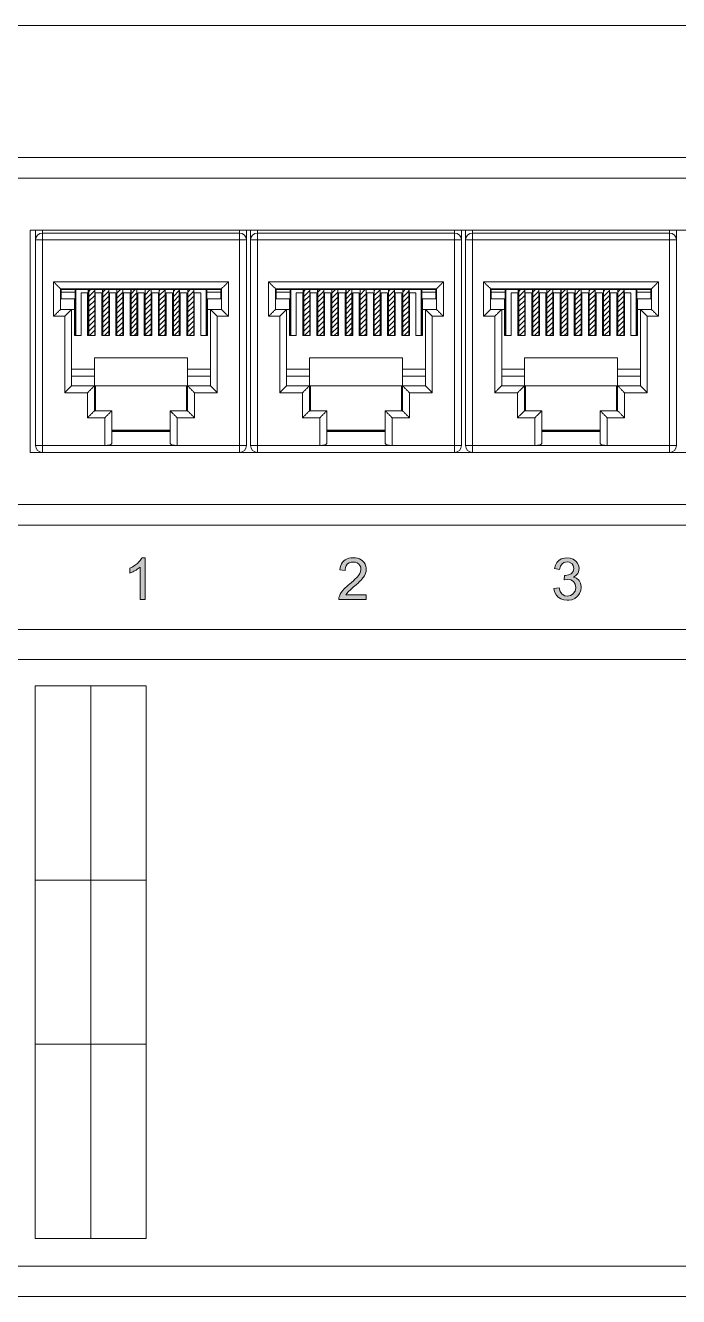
# Model space of a CAD drawing. Header units: millimetres. Extents: x 1256 to 2931, y 3298 to 3694.
# Drawn here: x 2050.48 to 2055.89, y 3460.25 to 3470.77 of the extents above; entities that cross this region are included whole.
import ezdxf

# ---------------------------------------------------------------- set-up
doc = ezdxf.new("R2010")
doc.units = ezdxf.units.MM
doc.layers.get('0').update_dxf_attribs({"color": 250, "lineweight": 5})
doc.layers.add('(B) 1U - Patch Panel nº', color=250, linetype='Continuous', lineweight=5)
doc.layers.add('(C)1U - Gestion Cable', color=250, linetype='Continuous', lineweight=5)
pattern_1 = [(45, (22431.4554, 105.91026), (-0.166441777, 0.166441777), [])]
pattern_2 = [(45, (22445.8194, 105.91026), (-0.166441777, 0.166441777), [])]
pattern_3 = [(45, (22460.1834, 105.91026), (-0.166441777, 0.166441777), [])]

# ---------------------------------------------------------------- blocks, each defined once
blk = doc.blocks.new('1U - Patch Panel 24P RJ45')
at = {"layer": '(B) 1U - Patch Panel nº', "lineweight": 5}
h = blk.add_hatch(dxfattribs=at)
h.set_pattern_fill('ANSI31', color=250, scale=0.074137, style=0)
h.set_pattern_definition(pattern_1)
h.paths.add_polyline_path([(23072.856, 717.034), (23072.542, 717.034), (23072.459, 717.026), (23072.459, 713.968), (23072.856, 713.968)])
h = blk.add_hatch(dxfattribs=at)
h.set_pattern_fill('ANSI31', color=250, scale=0.074137, style=0)
h.set_pattern_definition(pattern_1)
h.paths.add_polyline_path([(23073.799, 717.034), (23073.466, 717.034), (23073.402, 717.029), (23073.402, 713.968), (23073.799, 713.968)])
h.paths.add_polyline_path([(23074.738, 717.034), (23074.34, 717.034), (23074.34, 713.968), (23074.738, 713.968)])
h.paths.add_polyline_path([(23075.681, 717.034), (23075.283, 717.034), (23075.283, 713.968), (23075.681, 713.968)])
h.paths.add_polyline_path([(23076.619, 717.034), (23076.221, 717.034), (23076.221, 713.968), (23076.619, 713.968)])
h.paths.add_polyline_path([(23077.165, 713.968), (23077.564, 713.968), (23077.564, 717.034), (23077.165, 717.034)])
h.paths.add_polyline_path([(23078.113, 713.968), (23078.51, 713.968), (23078.51, 717.034), (23078.113, 717.034)])
h = blk.add_hatch(dxfattribs=at)
h.set_pattern_fill('ANSI31', color=250, scale=0.074137, style=0)
h.set_pattern_definition(pattern_1)
h.paths.add_polyline_path([(23079.071, 713.968), (23079.469, 713.968), (23079.469, 717.033), (23079.443, 717.034), (23079.071, 717.034)])
h = blk.add_hatch(dxfattribs=at)
h.set_pattern_fill('ANSI31', color=250, scale=0.074137, style=0)
h.set_pattern_definition(pattern_2)
h.paths.add_polyline_path([(23087.22, 717.034), (23086.906, 717.034), (23086.823, 717.026), (23086.823, 713.968), (23087.22, 713.968)])
h = blk.add_hatch(dxfattribs=at)
h.set_pattern_fill('ANSI31', color=250, scale=0.074137, style=0)
h.set_pattern_definition(pattern_2)
h.paths.add_polyline_path([(23088.163, 717.034), (23087.83, 717.034), (23087.766, 717.029), (23087.766, 713.968), (23088.163, 713.968)])
h.paths.add_polyline_path([(23089.102, 717.034), (23088.704, 717.034), (23088.704, 713.968), (23089.102, 713.968)])
h.paths.add_polyline_path([(23090.045, 717.034), (23089.647, 717.034), (23089.647, 713.968), (23090.045, 713.968)])
h.paths.add_polyline_path([(23090.983, 717.034), (23090.585, 717.034), (23090.585, 713.968), (23090.983, 713.968)])
h.paths.add_polyline_path([(23091.529, 713.968), (23091.928, 713.968), (23091.928, 717.034), (23091.529, 717.034)])
h.paths.add_polyline_path([(23092.477, 713.968), (23092.874, 713.968), (23092.874, 717.034), (23092.477, 717.034)])
h = blk.add_hatch(dxfattribs=at)
h.set_pattern_fill('ANSI31', color=250, scale=0.074137, style=0)
h.set_pattern_definition(pattern_2)
h.paths.add_polyline_path([(23093.435, 713.968), (23093.833, 713.968), (23093.833, 717.033), (23093.807, 717.034), (23093.435, 717.034)])
h = blk.add_hatch(dxfattribs=at)
h.set_pattern_fill('ANSI31', color=250, scale=0.074137, style=0)
h.set_pattern_definition(pattern_3)
h.paths.add_polyline_path([(23101.584, 717.034), (23101.27, 717.034), (23101.187, 717.026), (23101.187, 713.968), (23101.584, 713.968)])
h = blk.add_hatch(dxfattribs=at)
h.set_pattern_fill('ANSI31', color=250, scale=0.074137, style=0)
h.set_pattern_definition(pattern_3)
h.paths.add_polyline_path([(23102.527, 717.034), (23102.194, 717.034), (23102.13, 717.029), (23102.13, 713.968), (23102.527, 713.968)])
h.paths.add_polyline_path([(23103.466, 717.034), (23103.068, 717.034), (23103.068, 713.968), (23103.466, 713.968)])
h.paths.add_polyline_path([(23104.409, 717.034), (23104.011, 717.034), (23104.011, 713.968), (23104.409, 713.968)])
h.paths.add_polyline_path([(23105.347, 717.034), (23104.949, 717.034), (23104.949, 713.968), (23105.347, 713.968)])
h.paths.add_polyline_path([(23105.893, 713.968), (23106.292, 713.968), (23106.292, 717.034), (23105.893, 717.034)])
h.paths.add_polyline_path([(23106.841, 713.968), (23107.238, 713.968), (23107.238, 717.034), (23106.841, 717.034)])
h = blk.add_hatch(dxfattribs=at)
h.set_pattern_fill('ANSI31', color=250, scale=0.074137, style=0)
h.set_pattern_definition(pattern_3)
h.paths.add_polyline_path([(23107.799, 713.968), (23108.197, 713.968), (23108.197, 717.033), (23108.171, 717.034), (23107.799, 717.034)])
for points in [[(23075.888, 698.521), (23075.888, 696.345), (23076.229, 696.345), (23076.229, 699.137), (23076.009, 699.137), (23075.972, 699.065), (23075.899, 698.966), (23075.842, 698.9), (23075.778, 698.833), (23075.706, 698.765), (23075.645, 698.713), (23075.579, 698.662), (23075.51, 698.612), (23075.438, 698.565), (23075.364, 698.521), (23075.286, 698.479), (23075.206, 698.439), (23075.206, 698.109), (23075.251, 698.127), (23075.325, 698.158), (23075.401, 698.195), (23075.481, 698.237), (23075.566, 698.285), (23075.62, 698.318), (23075.697, 698.369), (23075.768, 698.419), (23075.831, 698.47)], [(23090.398, 698.792), (23090.501, 698.717), (23090.575, 698.628), (23090.628, 698.509), (23090.645, 698.374), (23090.645, 698.339), (23090.621, 698.219), (23090.568, 698.093), (23090.486, 697.965), (23090.476, 697.951), (23090.415, 697.875), (23090.338, 697.791), (23090.244, 697.699), (23090.137, 697.599), (23090.012, 697.491), (23089.874, 697.374), (23089.817, 697.326), (23089.698, 697.224), (23089.595, 697.128), (23089.506, 697.037), (23089.429, 696.954), (23089.412, 696.934), (23089.326, 696.818), (23089.256, 696.701), (23089.204, 696.584), (23089.175, 696.483), (23089.164, 696.346), (23091, 696.346), (23091, 696.674), (23089.637, 696.674), (23089.69, 696.751), (23089.782, 696.86), (23089.83, 696.908), (23089.915, 696.984), (23090.029, 697.086), (23090.176, 697.209), (23090.207, 697.236), (23090.336, 697.347), (23090.451, 697.449), (23090.55, 697.543), (23090.634, 697.625), (23090.702, 697.699), (23090.796, 697.814), (23090.873, 697.928), (23090.928, 698.039), (23090.951, 698.099), (23090.984, 698.231), (23090.997, 698.367), (23090.993, 698.448), (23090.969, 698.58), (23090.923, 698.702), (23090.854, 698.815), (23090.764, 698.917), (23090.754, 698.925), (23090.655, 699.002), (23090.542, 699.062), (23090.417, 699.104), (23090.281, 699.129), (23090.13, 699.137), (23090.127, 699.137), (23089.976, 699.129), (23089.838, 699.105), (23089.712, 699.063), (23089.599, 699.006), (23089.499, 698.934), (23089.413, 698.843), (23089.342, 698.738), (23089.289, 698.618), (23089.25, 698.484), (23089.228, 698.335), (23089.578, 698.298), (23089.581, 698.348), (23089.603, 698.488), (23089.652, 698.608), (23089.729, 698.707), (23089.749, 698.727), (23089.855, 698.798), (23089.979, 698.841), (23090.129, 698.856), (23090.275, 698.839)], [(23104.869, 698.421), (23104.827, 698.219), (23104.693, 698.072), (23104.517, 697.988), (23104.302, 697.958), (23104.247, 697.961), (23104.208, 697.662), (23104.237, 697.668), (23104.451, 697.698), (23104.667, 697.662), (23104.842, 697.547), (23104.957, 697.372), (23104.993, 697.16), (23104.993, 697.128), (23104.947, 696.919), (23104.83, 696.747), (23104.81, 696.727), (23104.631, 696.616), (23104.42, 696.577), (23104.257, 696.603), (23104.078, 696.708), (23104.055, 696.73), (23103.947, 696.893), (23103.876, 697.124), (23103.537, 697.079), (23103.537, 697.076), (23103.583, 696.861), (23103.674, 696.672), (23103.814, 696.515), (23103.827, 696.502), (23103.996, 696.388), (23104.195, 696.32), (23104.42, 696.297), (23104.52, 696.301), (23104.735, 696.34), (23104.924, 696.424), (23105.09, 696.551), (23105.129, 696.587), (23105.253, 696.76), (23105.331, 696.952), (23105.354, 697.167), (23105.354, 697.219), (23105.315, 697.437), (23105.217, 697.616), (23105.201, 697.639), (23105.042, 697.773), (23104.836, 697.851), (23104.98, 697.935), (23105.123, 698.085), (23105.182, 698.202), (23105.217, 698.414), (23105.201, 698.57), (23105.12, 698.772), (23105.006, 698.912), (23104.823, 699.039), (23104.625, 699.111), (23104.406, 699.137), (23104.231, 699.121), (23104.029, 699.059), (23103.853, 698.948), (23103.736, 698.821), (23103.635, 698.636), (23103.57, 698.417), (23103.911, 698.356), (23103.97, 698.57), (23104.081, 698.73), (23104.201, 698.811), (23104.413, 698.857), (23104.563, 698.834), (23104.742, 698.733), (23104.82, 698.629)]]:
    blk.add_hatch(color=250, dxfattribs=at).paths.add_polyline_path(points)
at = {"layer": '(B) 1U - Patch Panel nº', "color": 250, "lineweight": 5}
for points in [[(23075.364, 698.521), (23075.286, 698.479), (23075.206, 698.439), (23075.206, 698.109), (23075.251, 698.127), (23075.325, 698.158), (23075.401, 698.195), (23075.481, 698.237), (23075.566, 698.285), (23075.62, 698.318), (23075.697, 698.369), (23075.768, 698.419), (23075.831, 698.47), (23075.888, 698.521)], [(23076.229, 699.137), (23076.009, 699.137), (23075.988, 699.097), (23075.947, 699.032), (23075.899, 698.966), (23075.842, 698.9), (23075.778, 698.833), (23075.706, 698.765), (23075.645, 698.713), (23075.579, 698.662), (23075.51, 698.612), (23075.438, 698.565), (23075.364, 698.521)], [(23075.888, 698.521), (23075.888, 696.345), (23076.229, 696.345), (23076.229, 699.137)], [(23090.123, 698.855), (23090.134, 698.855), (23090.275, 698.839), (23090.398, 698.792), (23090.501, 698.717), (23090.575, 698.628), (23090.628, 698.509), (23090.645, 698.374), (23090.645, 698.339), (23090.621, 698.219), (23090.568, 698.093), (23090.486, 697.965), (23090.476, 697.951), (23090.415, 697.875), (23090.338, 697.791), (23090.244, 697.699), (23090.137, 697.599), (23090.012, 697.491), (23089.874, 697.374), (23089.817, 697.326), (23089.698, 697.224), (23089.595, 697.128), (23089.506, 697.037), (23089.429, 696.954), (23089.412, 696.934), (23089.326, 696.818), (23089.256, 696.701), (23089.204, 696.584), (23089.175, 696.483), (23089.164, 696.346), (23091, 696.346), (23091, 696.674), (23089.637, 696.674), (23089.69, 696.751), (23089.782, 696.86), (23089.83, 696.908), (23089.915, 696.984), (23090.029, 697.086), (23090.176, 697.209), (23090.207, 697.236), (23090.336, 697.347), (23090.451, 697.449), (23090.55, 697.543), (23090.634, 697.625), (23090.702, 697.699), (23090.796, 697.814), (23090.873, 697.928), (23090.928, 698.039), (23090.951, 698.099), (23090.984, 698.231), (23090.997, 698.367), (23090.993, 698.448), (23090.969, 698.58), (23090.923, 698.702), (23090.854, 698.815), (23090.764, 698.917)], [(23090.13, 699.137), (23090.127, 699.137), (23089.976, 699.129), (23089.838, 699.105), (23089.712, 699.063), (23089.599, 699.006), (23089.499, 698.934), (23089.499, 698.934), (23089.413, 698.843), (23089.342, 698.738), (23089.289, 698.618), (23089.25, 698.484), (23089.228, 698.335), (23089.578, 698.298), (23089.581, 698.348), (23089.603, 698.488), (23089.652, 698.608), (23089.729, 698.707), (23089.749, 698.727), (23089.855, 698.798), (23089.979, 698.841), (23090.123, 698.855)], [(23090.764, 698.917), (23090.754, 698.925), (23090.655, 699.002), (23090.542, 699.062), (23090.417, 699.104), (23090.281, 699.129), (23090.13, 699.137)], [(23104.406, 699.137), (23104.231, 699.121), (23104.029, 699.059), (23103.853, 698.948), (23103.736, 698.821), (23103.635, 698.636), (23103.57, 698.417), (23103.911, 698.356), (23103.97, 698.57), (23104.081, 698.73), (23104.201, 698.811), (23104.413, 698.857)], [(23104.413, 698.857), (23104.563, 698.834), (23104.742, 698.733), (23104.82, 698.629), (23104.869, 698.421), (23104.827, 698.219), (23104.693, 698.072), (23104.517, 697.988), (23104.302, 697.958)], [(23105.006, 698.912), (23104.823, 699.039), (23104.625, 699.111), (23104.406, 699.137)], [(23104.98, 697.935), (23105.123, 698.085), (23105.182, 698.202), (23105.217, 698.414), (23105.201, 698.57), (23105.12, 698.772), (23105.006, 698.912)], [(23104.247, 697.961), (23104.208, 697.662), (23104.237, 697.668), (23104.449, 697.698)], [(23104.302, 697.958), (23104.247, 697.961)], [(23104.449, 697.698), (23104.452, 697.698), (23104.667, 697.662), (23104.84, 697.548), (23104.843, 697.545), (23104.957, 697.372), (23104.993, 697.16), (23104.993, 697.128), (23104.947, 696.919), (23104.83, 696.747), (23104.81, 696.727), (23104.631, 696.616), (23104.42, 696.577)], [(23105.042, 697.773), (23104.836, 697.851), (23104.98, 697.935)], [(23105.09, 696.551), (23105.129, 696.587), (23105.253, 696.76), (23105.331, 696.952), (23105.354, 697.167), (23105.354, 697.219), (23105.315, 697.437), (23105.217, 697.616), (23105.201, 697.639), (23105.042, 697.773)], [(23103.876, 697.124), (23103.537, 697.079), (23103.537, 697.076), (23103.583, 696.861), (23103.674, 696.672), (23103.814, 696.515), (23103.827, 696.502), (23103.996, 696.388), (23104.195, 696.32), (23104.42, 696.297), (23104.52, 696.301), (23104.735, 696.34), (23104.924, 696.424), (23105.09, 696.551)], [(23104.42, 696.577), (23104.257, 696.603), (23104.078, 696.708), (23104.055, 696.73), (23103.947, 696.893), (23103.876, 697.124)]]:
    blk.add_lwpolyline(points, dxfattribs=at)
at = {"color": 250, "linetype": 'Continuous', "lineweight": 5}
for p, q in [((23468.04, 734.668), (23057.508, 734.668)), ((23161.716, 725.864), (23061.539, 725.864)), ((23160.326, 724.474), (23062.929, 724.474)), ((23154.72, 720.999), (23068.536, 720.999)), ((23068.536, 720.999), (23068.536, 706.171)), ((23068.906, 706.635), (23068.906, 720.999)), ((23069.37, 706.171), (23069.37, 720.999)), ((23069.37, 720.813), (23082.529, 720.813)), ((23082.529, 706.171), (23082.529, 720.999)), ((23082.992, 706.635), (23082.992, 720.999)), ((23083.27, 706.635), (23083.27, 720.999)), ((23083.734, 706.171), (23083.734, 720.999)), ((23083.734, 720.813), (23096.893, 720.813)), ((23096.893, 706.171), (23096.893, 720.999)), ((23097.356, 706.635), (23097.356, 720.999)), ((23097.634, 706.635), (23097.634, 720.999)), ((23098.098, 706.171), (23098.098, 720.999)), ((23098.098, 720.813), (23111.257, 720.813)), ((23111.257, 706.171), (23111.257, 720.999)), ((23111.72, 706.635), (23111.72, 720.999)), ((23068.906, 720.35), (23082.992, 720.35)), ((23083.27, 720.35), (23097.356, 720.35)), ((23097.634, 720.35), (23111.72, 720.35)), ((23070.111, 717.558), (23081.788, 717.558)), ((23070.111, 715.253), (23070.111, 717.558)), ((23070.574, 717.095), (23081.324, 717.095)), ((23070.574, 717.095), (23070.574, 717.094)), ((23070.574, 715.716), (23070.574, 717.094)), ((23070.574, 717.034), (23081.324, 717.034)), ((23070.621, 716.41), (23070.621, 717.034)), ((23071.547, 713.968), (23071.547, 717.034)), ((23071.594, 717.034), (23071.594, 713.968)), ((23072.426, 717.034), (23072.426, 713.968)), ((23072.459, 717.034), (23072.459, 713.968)), ((23072.542, 717.034), (23072.459, 717.026)), ((23072.856, 717.034), (23072.856, 713.968)), ((23073.374, 717.034), (23073.374, 713.968)), ((23073.402, 717.034), (23073.402, 713.968)), ((23073.466, 717.034), (23073.402, 717.029)), ((23073.799, 717.034), (23073.799, 713.968)), ((23074.325, 717.034), (23074.325, 713.968)), ((23074.34, 717.034), (23074.34, 713.968)), ((23074.738, 717.034), (23074.738, 713.968)), ((23075.272, 717.034), (23075.272, 713.968)), ((23075.283, 717.034), (23075.283, 713.968)), ((23075.681, 717.034), (23075.681, 713.968)), ((23076.221, 717.034), (23076.221, 713.968)), ((23076.619, 717.034), (23076.619, 713.968)), ((23076.623, 717.034), (23076.623, 713.968)), ((23077.165, 717.034), (23077.165, 713.968)), ((23077.564, 717.034), (23077.564, 713.968)), ((23077.569, 717.034), (23077.569, 713.968)), ((23078.113, 717.034), (23078.113, 713.968)), ((23078.51, 717.034), (23078.51, 713.968)), ((23078.53, 717.034), (23078.53, 713.968)), ((23079.071, 717.034), (23079.071, 713.968)), ((23079.469, 717.033), (23079.443, 717.034)), ((23079.469, 717.036), (23079.469, 717.033)), ((23079.469, 717.034), (23079.469, 713.968)), ((23079.49, 717.034), (23079.49, 713.968)), ((23080.305, 713.968), (23080.305, 717.034)), ((23080.351, 713.968), (23080.351, 717.034)), ((23081.278, 716.41), (23081.278, 717.034)), ((23081.324, 717.095), (23081.324, 717.094)), ((23081.324, 717.094), (23081.324, 715.716)), ((23081.788, 717.558), (23081.788, 715.253)), ((23084.475, 717.558), (23096.152, 717.558)), ((23084.475, 715.253), (23084.475, 717.558)), ((23084.938, 717.095), (23095.688, 717.095)), ((23084.938, 717.095), (23084.938, 717.094)), ((23084.938, 715.716), (23084.938, 717.094)), ((23084.938, 717.034), (23095.688, 717.034)), ((23084.985, 716.41), (23084.985, 717.034)), ((23085.911, 713.968), (23085.911, 717.034)), ((23085.958, 717.034), (23085.958, 713.968)), ((23086.79, 717.034), (23086.79, 713.968)), ((23086.823, 717.034), (23086.823, 713.968)), ((23086.906, 717.034), (23086.823, 717.026)), ((23087.22, 717.034), (23087.22, 713.968)), ((23087.738, 717.034), (23087.738, 713.968)), ((23087.766, 717.034), (23087.766, 713.968)), ((23087.83, 717.034), (23087.766, 717.029)), ((23088.163, 717.034), (23088.163, 713.968)), ((23088.689, 717.034), (23088.689, 713.968)), ((23088.704, 717.034), (23088.704, 713.968)), ((23089.102, 717.034), (23089.102, 713.968)), ((23089.636, 717.034), (23089.636, 713.968)), ((23089.647, 717.034), (23089.647, 713.968)), ((23090.045, 717.034), (23090.045, 713.968)), ((23090.585, 717.034), (23090.585, 713.968)), ((23090.983, 717.034), (23090.983, 713.968)), ((23090.987, 717.034), (23090.987, 713.968)), ((23091.529, 717.034), (23091.529, 713.968)), ((23091.928, 717.034), (23091.928, 713.968)), ((23091.933, 717.034), (23091.933, 713.968)), ((23092.477, 717.034), (23092.477, 713.968)), ((23092.874, 717.034), (23092.874, 713.968)), ((23092.894, 717.034), (23092.894, 713.968)), ((23093.435, 717.034), (23093.435, 713.968)), ((23093.833, 717.033), (23093.807, 717.034)), ((23093.833, 717.036), (23093.833, 717.033)), ((23093.833, 717.034), (23093.833, 713.968)), ((23093.854, 717.034), (23093.854, 713.968)), ((23094.669, 713.968), (23094.669, 717.034)), ((23094.715, 713.968), (23094.715, 717.034)), ((23095.642, 716.41), (23095.642, 717.034)), ((23095.688, 717.095), (23095.688, 717.094)), ((23095.688, 717.094), (23095.688, 715.716)), ((23096.152, 717.558), (23096.152, 715.253)), ((23098.839, 717.558), (23110.516, 717.558)), ((23098.839, 715.253), (23098.839, 717.558)), ((23099.302, 717.095), (23110.052, 717.095)), ((23099.302, 717.095), (23099.302, 717.094)), ((23099.302, 715.716), (23099.302, 717.094)), ((23099.302, 717.034), (23110.052, 717.034)), ((23099.349, 716.41), (23099.349, 717.034)), ((23100.275, 713.968), (23100.275, 717.034)), ((23100.322, 717.034), (23100.322, 713.968)), ((23101.154, 717.034), (23101.154, 713.968)), ((23101.187, 717.034), (23101.187, 713.968)), ((23101.27, 717.034), (23101.187, 717.026)), ((23101.584, 717.034), (23101.584, 713.968)), ((23102.102, 717.034), (23102.102, 713.968)), ((23102.13, 717.034), (23102.13, 713.968)), ((23102.194, 717.034), (23102.13, 717.029)), ((23102.527, 717.034), (23102.527, 713.968)), ((23103.053, 717.034), (23103.053, 713.968)), ((23103.068, 717.034), (23103.068, 713.968)), ((23103.466, 717.034), (23103.466, 713.968)), ((23104, 717.034), (23104, 713.968)), ((23104.011, 717.034), (23104.011, 713.968)), ((23104.409, 717.034), (23104.409, 713.968)), ((23104.949, 717.034), (23104.949, 713.968)), ((23105.347, 717.034), (23105.347, 713.968)), ((23105.351, 717.034), (23105.351, 713.968)), ((23105.893, 717.034), (23105.893, 713.968)), ((23106.292, 717.034), (23106.292, 713.968)), ((23106.297, 717.034), (23106.297, 713.968)), ((23106.841, 717.034), (23106.841, 713.968)), ((23107.238, 717.034), (23107.238, 713.968)), ((23107.258, 717.034), (23107.258, 713.968)), ((23107.799, 717.034), (23107.799, 713.968)), ((23108.197, 717.033), (23108.171, 717.034)), ((23108.197, 717.036), (23108.197, 717.033)), ((23108.197, 717.034), (23108.197, 713.968)), ((23108.218, 717.034), (23108.218, 713.968)), ((23109.033, 713.968), (23109.033, 717.034)), ((23109.079, 713.968), (23109.079, 717.034)), ((23110.006, 716.41), (23110.006, 717.034)), ((23110.052, 717.095), (23110.052, 717.094)), ((23110.052, 717.094), (23110.052, 715.716)), ((23110.516, 717.558), (23110.516, 715.253)), ((23070.574, 716.82), (23070.621, 716.82)), ((23071.547, 716.874), (23070.621, 716.874)), ((23071.547, 716.41), (23070.621, 716.41)), ((23071.501, 716.41), (23071.501, 713.968)), ((23071.951, 713.968), (23071.951, 716.822)), ((23071.951, 716.822), (23072.386, 716.822)), ((23072.386, 716.818), (23071.951, 716.818)), ((23072.386, 713.968), (23072.386, 716.822)), ((23072.896, 713.968), (23072.896, 716.822)), ((23072.896, 716.822), (23073.331, 716.822)), ((23073.331, 716.818), (23072.896, 716.818)), ((23073.331, 713.968), (23073.331, 716.822)), ((23073.841, 713.968), (23073.841, 716.822)), ((23073.841, 716.822), (23074.277, 716.822)), ((23074.277, 716.818), (23073.841, 716.818)), ((23074.277, 713.968), (23074.277, 716.822)), ((23074.786, 713.968), (23074.786, 716.822)), ((23074.786, 716.822), (23075.222, 716.822)), ((23075.222, 716.818), (23074.786, 716.818)), ((23075.222, 713.968), (23075.222, 716.822)), ((23075.731, 713.968), (23075.731, 716.822)), ((23075.731, 716.822), (23076.167, 716.822)), ((23076.167, 716.818), (23075.731, 716.818)), ((23076.167, 713.968), (23076.167, 716.822)), ((23076.677, 713.968), (23076.677, 716.822)), ((23076.677, 716.822), (23077.112, 716.822)), ((23077.112, 716.818), (23076.677, 716.818)), ((23077.112, 713.968), (23077.112, 716.822)), ((23077.622, 713.968), (23077.622, 716.822)), ((23077.622, 716.822), (23078.058, 716.822)), ((23078.058, 716.818), (23077.622, 716.818)), ((23078.058, 713.968), (23078.058, 716.822)), ((23078.567, 713.968), (23078.567, 716.822)), ((23078.567, 716.822), (23079.003, 716.822)), ((23079.003, 716.818), (23078.567, 716.818)), ((23079.003, 713.968), (23079.003, 716.822)), ((23079.512, 713.968), (23079.512, 716.822)), ((23079.512, 716.822), (23079.948, 716.822)), ((23079.948, 716.818), (23079.512, 716.818)), ((23079.948, 713.968), (23079.948, 716.822)), ((23080.351, 716.874), (23081.278, 716.874)), ((23081.278, 716.41), (23080.351, 716.41)), ((23080.397, 716.41), (23080.397, 713.968)), ((23081.324, 716.82), (23081.278, 716.82)), ((23084.938, 716.82), (23084.985, 716.82)), ((23085.911, 716.874), (23084.985, 716.874)), ((23085.911, 716.41), (23084.985, 716.41)), ((23085.865, 716.41), (23085.865, 713.968)), ((23086.314, 713.968), (23086.314, 716.822)), ((23086.314, 716.822), (23086.75, 716.822)), ((23086.75, 716.818), (23086.314, 716.818)), ((23086.75, 713.968), (23086.75, 716.822)), ((23087.26, 713.968), (23087.26, 716.822)), ((23087.26, 716.822), (23087.695, 716.822)), ((23087.695, 716.818), (23087.26, 716.818)), ((23087.695, 713.968), (23087.695, 716.822)), ((23088.205, 716.822), (23088.641, 716.822)), ((23088.205, 713.968), (23088.205, 716.822)), ((23088.641, 716.818), (23088.205, 716.818)), ((23088.641, 713.968), (23088.641, 716.822)), ((23089.15, 713.968), (23089.15, 716.822)), ((23089.15, 716.822), (23089.586, 716.822)), ((23089.586, 716.818), (23089.15, 716.818)), ((23089.586, 713.968), (23089.586, 716.822)), ((23090.095, 713.968), (23090.095, 716.822)), ((23090.095, 716.822), (23090.531, 716.822)), ((23090.531, 716.818), (23090.095, 716.818)), ((23090.531, 713.968), (23090.531, 716.822)), ((23091.041, 713.968), (23091.041, 716.822)), ((23091.041, 716.822), (23091.476, 716.822)), ((23091.476, 716.818), (23091.041, 716.818)), ((23091.476, 713.968), (23091.476, 716.822)), ((23091.986, 713.968), (23091.986, 716.822)), ((23091.986, 716.822), (23092.422, 716.822)), ((23092.422, 716.818), (23091.986, 716.818)), ((23092.422, 713.968), (23092.422, 716.822)), ((23092.931, 713.968), (23092.931, 716.822)), ((23092.931, 716.822), (23093.367, 716.822)), ((23093.367, 716.818), (23092.931, 716.818)), ((23093.367, 713.968), (23093.367, 716.822)), ((23093.876, 713.968), (23093.876, 716.822)), ((23093.876, 716.822), (23094.312, 716.822)), ((23094.312, 716.818), (23093.876, 716.818)), ((23094.312, 713.968), (23094.312, 716.822)), ((23094.715, 716.874), (23095.642, 716.874)), ((23095.642, 716.41), (23094.715, 716.41)), ((23094.761, 716.41), (23094.761, 713.968)), ((23095.688, 716.82), (23095.642, 716.82)), ((23099.302, 716.82), (23099.349, 716.82)), ((23100.275, 716.874), (23099.349, 716.874)), ((23100.275, 716.41), (23099.349, 716.41)), ((23100.229, 716.41), (23100.229, 713.968)), ((23100.678, 713.968), (23100.678, 716.822)), ((23100.678, 716.822), (23101.114, 716.822)), ((23101.114, 716.818), (23100.678, 716.818)), ((23101.114, 713.968), (23101.114, 716.822)), ((23101.624, 713.968), (23101.624, 716.822)), ((23101.624, 716.822), (23102.059, 716.822)), ((23102.059, 716.818), (23101.624, 716.818)), ((23102.059, 713.968), (23102.059, 716.822)), ((23102.569, 713.968), (23102.569, 716.822)), ((23102.569, 716.822), (23103.005, 716.822)), ((23103.005, 716.818), (23102.569, 716.818)), ((23103.005, 713.968), (23103.005, 716.822)), ((23103.514, 713.968), (23103.514, 716.822)), ((23103.514, 716.822), (23103.95, 716.822)), ((23103.95, 716.818), (23103.514, 716.818)), ((23103.95, 713.968), (23103.95, 716.822)), ((23104.459, 713.968), (23104.459, 716.822)), ((23104.459, 716.822), (23104.895, 716.822)), ((23104.895, 716.818), (23104.459, 716.818)), ((23104.895, 713.968), (23104.895, 716.822)), ((23105.405, 713.968), (23105.405, 716.822)), ((23105.405, 716.822), (23105.84, 716.822)), ((23105.84, 716.818), (23105.405, 716.818)), ((23105.84, 713.968), (23105.84, 716.822)), ((23106.35, 713.968), (23106.35, 716.822)), ((23106.35, 716.822), (23106.786, 716.822)), ((23106.786, 716.818), (23106.35, 716.818)), ((23106.786, 713.968), (23106.786, 716.822)), ((23107.295, 713.968), (23107.295, 716.822)), ((23107.295, 716.822), (23107.731, 716.822)), ((23107.731, 716.818), (23107.295, 716.818)), ((23107.731, 713.968), (23107.731, 716.822)), ((23108.24, 713.968), (23108.24, 716.822)), ((23108.24, 716.822), (23108.676, 716.822)), ((23108.676, 716.818), (23108.24, 716.818)), ((23108.676, 713.968), (23108.676, 716.822)), ((23109.079, 716.874), (23110.006, 716.874)), ((23110.006, 716.41), (23109.079, 716.41)), ((23109.125, 716.41), (23109.125, 713.968)), ((23110.052, 716.82), (23110.006, 716.82)), ((23070.574, 715.716), (23071.501, 715.716)), ((23071.316, 710.619), (23071.316, 715.716)), ((23081.324, 715.716), (23080.397, 715.716)), ((23080.583, 715.716), (23080.583, 710.619)), ((23084.938, 715.716), (23085.865, 715.716)), ((23085.68, 710.619), (23085.68, 715.716)), ((23095.688, 715.716), (23094.761, 715.716)), ((23094.947, 715.716), (23094.947, 710.619)), ((23099.302, 715.716), (23100.229, 715.716)), ((23100.044, 710.619), (23100.044, 715.716)), ((23110.052, 715.716), (23109.125, 715.716)), ((23109.311, 715.716), (23109.311, 710.619)), ((23070.852, 715.253), (23070.111, 715.253)), ((23070.852, 710.156), (23070.852, 715.253)), ((23081.046, 715.253), (23081.046, 710.156)), ((23081.788, 715.253), (23081.046, 715.253)), ((23085.216, 715.253), (23084.475, 715.253)), ((23085.216, 710.156), (23085.216, 715.253)), ((23095.41, 715.253), (23095.41, 710.156)), ((23096.152, 715.253), (23095.41, 715.253)), ((23099.58, 715.253), (23098.839, 715.253)), ((23099.58, 710.156), (23099.58, 715.253)), ((23109.774, 715.253), (23109.774, 710.156)), ((23110.516, 715.253), (23109.774, 715.253)), ((23071.951, 713.968), (23071.501, 713.968)), ((23072.896, 713.968), (23072.386, 713.968)), ((23073.841, 713.968), (23073.331, 713.968)), ((23074.786, 713.968), (23074.277, 713.968)), ((23075.731, 713.968), (23075.222, 713.968)), ((23076.677, 713.968), (23076.167, 713.968)), ((23077.622, 713.968), (23077.112, 713.968)), ((23078.567, 713.968), (23078.058, 713.968)), ((23079.512, 713.968), (23079.003, 713.968)), ((23080.397, 713.968), (23079.948, 713.968)), ((23086.314, 713.968), (23085.865, 713.968)), ((23087.26, 713.968), (23086.75, 713.968)), ((23088.205, 713.968), (23087.695, 713.968)), ((23089.15, 713.968), (23088.641, 713.968)), ((23090.095, 713.968), (23089.586, 713.968)), ((23091.041, 713.968), (23090.531, 713.968)), ((23091.986, 713.968), (23091.476, 713.968)), ((23092.931, 713.968), (23092.422, 713.968)), ((23093.876, 713.968), (23093.367, 713.968)), ((23094.761, 713.968), (23094.312, 713.968)), ((23100.678, 713.968), (23100.229, 713.968)), ((23101.624, 713.968), (23101.114, 713.968)), ((23102.569, 713.968), (23102.059, 713.968)), ((23103.514, 713.968), (23103.005, 713.968)), ((23104.459, 713.968), (23103.95, 713.968)), ((23105.405, 713.968), (23104.895, 713.968)), ((23106.35, 713.968), (23105.84, 713.968)), ((23107.295, 713.968), (23106.786, 713.968)), ((23108.24, 713.968), (23107.731, 713.968)), ((23109.125, 713.968), (23108.676, 713.968)), ((23079.054, 712.473), (23072.845, 712.473)), ((23072.845, 708.951), (23072.845, 712.473)), ((23079.054, 708.951), (23079.054, 712.473)), ((23093.418, 712.473), (23087.209, 712.473)), ((23087.209, 708.951), (23087.209, 712.473)), ((23093.418, 708.951), (23093.418, 712.473)), ((23101.573, 708.951), (23101.573, 712.473)), ((23107.782, 712.473), (23101.573, 712.473)), ((23107.782, 708.951), (23107.782, 712.473)), ((23072.845, 711.731), (23071.316, 711.731)), ((23072.845, 711.268), (23071.316, 711.268)), ((23080.583, 711.731), (23079.054, 711.731)), ((23080.583, 711.268), (23079.054, 711.268)), ((23087.209, 711.731), (23085.68, 711.731)), ((23087.209, 711.268), (23085.68, 711.268)), ((23094.947, 711.731), (23093.418, 711.731)), ((23094.947, 711.268), (23093.418, 711.268)), ((23101.573, 711.731), (23100.044, 711.731)), ((23101.573, 711.268), (23100.044, 711.268)), ((23109.311, 711.731), (23107.782, 711.731)), ((23109.311, 711.268), (23107.782, 711.268)), ((23080.583, 710.619), (23071.316, 710.619)), ((23072.863, 710.619), (23072.863, 708.951)), ((23072.909, 710.619), (23072.909, 708.951)), ((23078.989, 708.951), (23078.989, 710.619)), ((23079.035, 708.951), (23079.035, 710.619)), ((23094.947, 710.619), (23085.68, 710.619)), ((23087.227, 710.619), (23087.227, 708.951)), ((23087.273, 710.619), (23087.273, 708.951)), ((23093.353, 708.951), (23093.353, 710.619)), ((23093.399, 708.951), (23093.399, 710.619)), ((23109.311, 710.619), (23100.044, 710.619)), ((23101.591, 710.619), (23101.591, 708.951)), ((23101.637, 710.619), (23101.637, 708.951)), ((23107.717, 708.951), (23107.717, 710.619)), ((23107.763, 708.951), (23107.763, 710.619)), ((23072.381, 710.156), (23070.852, 710.156)), ((23072.381, 708.488), (23072.381, 710.156)), ((23079.517, 710.156), (23079.517, 708.488)), ((23081.046, 710.156), (23079.517, 710.156)), ((23086.745, 710.156), (23085.216, 710.156)), ((23086.745, 708.488), (23086.745, 710.156)), ((23093.881, 710.156), (23093.881, 708.488)), ((23095.41, 710.156), (23093.881, 710.156)), ((23101.109, 710.156), (23099.58, 710.156)), ((23101.109, 708.488), (23101.109, 710.156)), ((23109.774, 710.156), (23108.245, 710.156)), ((23108.245, 710.156), (23108.245, 708.488)), ((23073.54, 708.488), (23072.381, 708.488)), ((23074.003, 708.951), (23072.845, 708.951)), ((23073.54, 708.488), (23073.54, 706.635)), ((23074.003, 708.951), (23074.003, 706.771)), ((23079.054, 708.951), (23077.895, 708.951)), ((23077.895, 706.771), (23077.895, 708.951)), ((23078.359, 706.635), (23078.359, 708.488)), ((23079.517, 708.488), (23078.359, 708.488)), ((23087.904, 708.488), (23086.745, 708.488)), ((23088.367, 708.951), (23087.209, 708.951)), ((23087.904, 708.488), (23087.904, 706.635)), ((23088.367, 708.951), (23088.367, 706.771)), ((23092.259, 706.771), (23092.259, 708.951)), ((23093.418, 708.951), (23092.259, 708.951)), ((23092.723, 706.635), (23092.723, 708.488)), ((23093.881, 708.488), (23092.723, 708.488)), ((23102.268, 708.488), (23101.109, 708.488)), ((23102.731, 708.951), (23101.573, 708.951)), ((23102.268, 708.488), (23102.268, 706.635)), ((23102.731, 708.951), (23102.731, 706.771)), ((23106.623, 706.771), (23106.623, 708.951)), ((23107.782, 708.951), (23106.623, 708.951)), ((23107.087, 706.635), (23107.087, 708.488)), ((23108.245, 708.488), (23107.087, 708.488)), ((23074.003, 707.654), (23077.895, 707.654)), ((23088.367, 707.654), (23092.259, 707.654)), ((23102.731, 707.654), (23106.623, 707.654)), ((23074.003, 707.608), (23077.895, 707.608)), ((23074.003, 707.561), (23077.895, 707.561)), ((23088.367, 707.608), (23092.259, 707.608)), ((23088.367, 707.561), (23092.259, 707.561)), ((23102.731, 707.608), (23106.623, 707.608)), ((23102.731, 707.561), (23106.623, 707.561)), ((23068.536, 706.171), (23154.72, 706.171)), ((23068.906, 706.635), (23082.992, 706.635)), ((23083.27, 706.635), (23097.356, 706.635)), ((23097.634, 706.635), (23111.72, 706.635)), ((23062.929, 702.696), (23160.326, 702.696)), ((23061.539, 701.306), (23161.716, 701.306)), ((23463.87, 694.356), (23061.678, 694.356))]:
    blk.add_line(p, q, dxfattribs=at)
for centre, start, end in [((23069.37, 720.35), 90, 180), ((23082.529, 720.35), 0, 90), ((23083.734, 720.35), 90, 180), ((23096.893, 720.35), 0, 90), ((23098.098, 720.35), 90, 180), ((23111.257, 720.35), 0, 90), ((23069.37, 706.635), 180, 270), ((23082.529, 706.635), 270, 0), ((23083.734, 706.635), 180, 270), ((23096.893, 706.635), 270, 0), ((23098.098, 706.635), 180, 270), ((23111.257, 706.635), 270, 0)]:
    blk.add_arc(centre, 0.463, start, end, dxfattribs=at)
for points, start_tangent, end_tangent in [([(23070.574, 717.095), (23070.558, 717.111), (23070.519, 717.149), (23070.467, 717.202), (23070.404, 717.265), (23070.334, 717.334), (23070.261, 717.408), (23070.186, 717.483), (23070.111, 717.558)], (-0.707107, 0.707107), (-0.707107, 0.707107)), ([(23081.324, 717.095), (23081.341, 717.111), (23081.379, 717.149), (23081.432, 717.202), (23081.495, 717.265), (23081.564, 717.334), (23081.638, 717.408), (23081.713, 717.483), (23081.788, 717.558)], (0.707107, 0.707107), (0.707107, 0.707107)), ([(23084.938, 717.095), (23084.922, 717.111), (23084.883, 717.149), (23084.831, 717.202), (23084.768, 717.265), (23084.698, 717.334), (23084.625, 717.408), (23084.55, 717.483), (23084.475, 717.558)], (-0.707107, 0.707107), (-0.707107, 0.707107)), ([(23095.688, 717.095), (23095.705, 717.111), (23095.743, 717.149), (23095.796, 717.202), (23095.859, 717.265), (23095.928, 717.334), (23096.002, 717.408), (23096.077, 717.483), (23096.152, 717.558)], (0.707107, 0.707107), (0.707107, 0.707107)), ([(23099.302, 717.095), (23099.286, 717.111), (23099.247, 717.149), (23099.195, 717.202), (23099.132, 717.265), (23099.062, 717.334), (23098.989, 717.408), (23098.914, 717.483), (23098.839, 717.558)], (-0.707107, 0.707107), (-0.707107, 0.707107)), ([(23110.052, 717.095), (23110.069, 717.111), (23110.107, 717.149), (23110.16, 717.202), (23110.223, 717.265), (23110.292, 717.334), (23110.366, 717.408), (23110.441, 717.483), (23110.516, 717.558)], (0.707107, 0.707107), (0.707107, 0.707107)), ([(23070.111, 715.253), (23070.186, 715.328), (23070.263, 715.405), (23070.337, 715.479), (23070.407, 715.549), (23070.47, 715.612), (23070.523, 715.665), (23070.56, 715.702), (23070.574, 715.716)], (0.707107, 0.707107), (0.707107, 0.707107)), ([(23070.852, 715.253), (23070.928, 715.328), (23071.004, 715.405), (23071.078, 715.479), (23071.149, 715.549), (23071.212, 715.612), (23071.264, 715.665), (23071.301, 715.702), (23071.316, 715.716)], (0.707107, 0.707107), (0.707107, 0.707107)), ([(23081.046, 715.253), (23080.971, 715.328), (23080.895, 715.405), (23080.82, 715.479), (23080.75, 715.549), (23080.687, 715.612), (23080.634, 715.665), (23080.597, 715.702), (23080.583, 715.716)], (-0.707107, 0.707107), (-0.707107, 0.707107)), ([(23081.788, 715.253), (23081.712, 715.328), (23081.636, 715.405), (23081.561, 715.479), (23081.491, 715.549), (23081.428, 715.612), (23081.376, 715.665), (23081.338, 715.702), (23081.324, 715.716)], (-0.707107, 0.707107), (-0.707107, 0.707107)), ([(23084.475, 715.253), (23084.55, 715.328), (23084.627, 715.405), (23084.701, 715.479), (23084.771, 715.549), (23084.834, 715.612), (23084.887, 715.665), (23084.924, 715.702), (23084.938, 715.716)], (0.707107, 0.707107), (0.707107, 0.707107)), ([(23085.216, 715.253), (23085.292, 715.328), (23085.368, 715.405), (23085.442, 715.479), (23085.513, 715.549), (23085.576, 715.612), (23085.628, 715.665), (23085.665, 715.702), (23085.68, 715.716)], (0.707107, 0.707107), (0.707107, 0.707107)), ([(23095.41, 715.253), (23095.335, 715.328), (23095.259, 715.405), (23095.184, 715.479), (23095.114, 715.549), (23095.051, 715.612), (23094.998, 715.665), (23094.961, 715.702), (23094.947, 715.716)], (-0.707107, 0.707107), (-0.707107, 0.707107)), ([(23096.152, 715.253), (23096.076, 715.328), (23096, 715.405), (23095.925, 715.479), (23095.855, 715.549), (23095.792, 715.612), (23095.74, 715.665), (23095.702, 715.702), (23095.688, 715.716)], (-0.707107, 0.707107), (-0.707107, 0.707107)), ([(23098.839, 715.253), (23098.914, 715.328), (23098.991, 715.405), (23099.065, 715.479), (23099.135, 715.549), (23099.198, 715.612), (23099.251, 715.665), (23099.288, 715.702), (23099.302, 715.716)], (0.707107, 0.707107), (0.707107, 0.707107)), ([(23099.58, 715.253), (23099.656, 715.328), (23099.732, 715.405), (23099.806, 715.479), (23099.877, 715.549), (23099.94, 715.612), (23099.992, 715.665), (23100.029, 715.702), (23100.044, 715.716)], (0.707107, 0.707107), (0.707107, 0.707107)), ([(23109.774, 715.253), (23109.699, 715.328), (23109.623, 715.405), (23109.548, 715.479), (23109.478, 715.549), (23109.415, 715.612), (23109.362, 715.665), (23109.325, 715.702), (23109.311, 715.716)], (-0.707107, 0.707107), (-0.707107, 0.707107)), ([(23110.516, 715.253), (23110.44, 715.328), (23110.364, 715.405), (23110.289, 715.479), (23110.219, 715.549), (23110.156, 715.612), (23110.104, 715.665), (23110.066, 715.702), (23110.052, 715.716)], (-0.707107, 0.707107), (-0.707107, 0.707107)), ([(23070.852, 710.156), (23070.928, 710.231), (23071.004, 710.308), (23071.078, 710.382), (23071.149, 710.452), (23071.212, 710.515), (23071.264, 710.568), (23071.301, 710.605), (23071.316, 710.619)], (0.707107, 0.707107), (0.707107, 0.707107)), ([(23072.381, 710.156), (23072.457, 710.231), (23072.533, 710.308), (23072.607, 710.382), (23072.678, 710.452), (23072.741, 710.515), (23072.793, 710.568), (23072.831, 710.605), (23072.845, 710.619)], (0.707107, 0.707107), (0.707107, 0.707107)), ([(23079.517, 710.156), (23079.442, 710.231), (23079.366, 710.308), (23079.291, 710.382), (23079.221, 710.452), (23079.158, 710.515), (23079.105, 710.568), (23079.068, 710.605), (23079.054, 710.619)], (-0.707107, 0.707107), (-0.707107, 0.707107)), ([(23081.046, 710.156), (23080.971, 710.231), (23080.895, 710.308), (23080.82, 710.382), (23080.75, 710.452), (23080.687, 710.515), (23080.634, 710.568), (23080.597, 710.605), (23080.583, 710.619)], (-0.707107, 0.707107), (-0.707107, 0.707107)), ([(23085.216, 710.156), (23085.292, 710.231), (23085.368, 710.308), (23085.442, 710.382), (23085.513, 710.452), (23085.576, 710.515), (23085.628, 710.568), (23085.665, 710.605), (23085.68, 710.619)], (0.707107, 0.707107), (0.707107, 0.707107)), ([(23086.745, 710.156), (23086.821, 710.231), (23086.897, 710.308), (23086.971, 710.382), (23087.042, 710.452), (23087.105, 710.515), (23087.157, 710.568), (23087.195, 710.605), (23087.209, 710.619)], (0.707107, 0.707107), (0.707107, 0.707107)), ([(23093.881, 710.156), (23093.806, 710.231), (23093.73, 710.308), (23093.655, 710.382), (23093.585, 710.452), (23093.522, 710.515), (23093.469, 710.568), (23093.432, 710.605), (23093.418, 710.619)], (-0.707107, 0.707107), (-0.707107, 0.707107)), ([(23095.41, 710.156), (23095.335, 710.231), (23095.259, 710.308), (23095.184, 710.382), (23095.114, 710.452), (23095.051, 710.515), (23094.998, 710.568), (23094.961, 710.605), (23094.947, 710.619)], (-0.707107, 0.707107), (-0.707107, 0.707107)), ([(23099.58, 710.156), (23099.656, 710.231), (23099.732, 710.308), (23099.806, 710.382), (23099.877, 710.452), (23099.94, 710.515), (23099.992, 710.568), (23100.029, 710.605), (23100.044, 710.619)], (0.707107, 0.707107), (0.707107, 0.707107)), ([(23101.109, 710.156), (23101.185, 710.231), (23101.261, 710.308), (23101.335, 710.382), (23101.406, 710.452), (23101.469, 710.515), (23101.521, 710.568), (23101.559, 710.605), (23101.573, 710.619)], (0.707107, 0.707107), (0.707107, 0.707107)), ([(23108.245, 710.156), (23108.17, 710.231), (23108.094, 710.308), (23108.019, 710.382), (23107.949, 710.452), (23107.886, 710.515), (23107.833, 710.568), (23107.796, 710.605), (23107.782, 710.619)], (-0.707107, 0.707107), (-0.707107, 0.707107)), ([(23109.774, 710.156), (23109.699, 710.231), (23109.623, 710.308), (23109.548, 710.382), (23109.478, 710.452), (23109.415, 710.515), (23109.362, 710.568), (23109.325, 710.605), (23109.311, 710.619)], (-0.707107, 0.707107), (-0.707107, 0.707107)), ([(23072.381, 708.488), (23072.457, 708.563), (23072.533, 708.64), (23072.607, 708.714), (23072.678, 708.784), (23072.741, 708.847), (23072.793, 708.9), (23072.831, 708.937), (23072.845, 708.951)], (0.707107, 0.707107), (0.707107, 0.707107)), ([(23073.54, 708.488), (23073.615, 708.563), (23073.691, 708.64), (23073.766, 708.714), (23073.836, 708.784), (23073.899, 708.847), (23073.952, 708.9), (23073.989, 708.937), (23074.003, 708.951)], (0.707107, 0.707107), (0.707107, 0.707107)), ([(23078.359, 708.488), (23078.283, 708.563), (23078.207, 708.64), (23078.133, 708.714), (23078.062, 708.784), (23077.999, 708.847), (23077.947, 708.9), (23077.91, 708.937), (23077.895, 708.951)], (-0.707107, 0.707107), (-0.707107, 0.707107)), ([(23079.517, 708.488), (23079.442, 708.563), (23079.366, 708.64), (23079.291, 708.714), (23079.221, 708.784), (23079.158, 708.847), (23079.105, 708.9), (23079.068, 708.937), (23079.054, 708.951)], (-0.707107, 0.707107), (-0.707107, 0.707107)), ([(23086.745, 708.488), (23086.821, 708.563), (23086.897, 708.64), (23086.971, 708.714), (23087.042, 708.784), (23087.105, 708.847), (23087.157, 708.9), (23087.195, 708.937), (23087.209, 708.951)], (0.707107, 0.707107), (0.707107, 0.707107)), ([(23087.904, 708.488), (23087.979, 708.563), (23088.055, 708.64), (23088.13, 708.714), (23088.2, 708.784), (23088.263, 708.847), (23088.316, 708.9), (23088.353, 708.937), (23088.367, 708.951)], (0.707107, 0.707107), (0.707107, 0.707107)), ([(23092.723, 708.488), (23092.647, 708.563), (23092.571, 708.64), (23092.497, 708.714), (23092.426, 708.784), (23092.363, 708.847), (23092.311, 708.9), (23092.274, 708.937), (23092.259, 708.951)], (-0.707107, 0.707107), (-0.707107, 0.707107)), ([(23093.881, 708.488), (23093.806, 708.563), (23093.73, 708.64), (23093.655, 708.714), (23093.585, 708.784), (23093.522, 708.847), (23093.469, 708.9), (23093.432, 708.937), (23093.418, 708.951)], (-0.707107, 0.707107), (-0.707107, 0.707107)), ([(23101.109, 708.488), (23101.185, 708.563), (23101.261, 708.64), (23101.335, 708.714), (23101.406, 708.784), (23101.469, 708.847), (23101.521, 708.9), (23101.559, 708.937), (23101.573, 708.951)], (0.707107, 0.707107), (0.707107, 0.707107)), ([(23102.268, 708.488), (23102.343, 708.563), (23102.419, 708.64), (23102.494, 708.714), (23102.564, 708.784), (23102.627, 708.847), (23102.68, 708.9), (23102.717, 708.937), (23102.731, 708.951)], (0.707107, 0.707107), (0.707107, 0.707107)), ([(23107.087, 708.488), (23107.011, 708.563), (23106.935, 708.64), (23106.861, 708.714), (23106.79, 708.784), (23106.727, 708.847), (23106.675, 708.9), (23106.638, 708.937), (23106.623, 708.951)], (-0.707107, 0.707107), (-0.707107, 0.707107)), ([(23108.245, 708.488), (23108.17, 708.563), (23108.094, 708.64), (23108.019, 708.714), (23107.949, 708.784), (23107.886, 708.847), (23107.833, 708.9), (23107.796, 708.937), (23107.782, 708.951)], (-0.707107, 0.707107), (-0.707107, 0.707107)), ([(23074.003, 706.771), (23073.987, 706.735), (23073.94, 706.702), (23073.865, 706.674), (23073.769, 706.652), (23073.656, 706.639), (23073.54, 706.635)], (0, -1), (-1, 0)), ([(23078.359, 706.635), (23078.242, 706.639), (23078.129, 706.652), (23078.033, 706.674), (23077.959, 706.702), (23077.911, 706.735), (23077.895, 706.771)], (-1, 0), (0, 1)), ([(23088.367, 706.771), (23088.351, 706.735), (23088.304, 706.702), (23088.229, 706.674), (23088.133, 706.652), (23088.02, 706.639), (23087.904, 706.635)], (0, -1), (-1, 0)), ([(23092.723, 706.635), (23092.606, 706.639), (23092.493, 706.652), (23092.397, 706.674), (23092.323, 706.702), (23092.275, 706.735), (23092.259, 706.771)], (-1, 0), (0, 1)), ([(23102.731, 706.771), (23102.715, 706.735), (23102.667, 706.702), (23102.593, 706.674), (23102.497, 706.652), (23102.384, 706.639), (23102.268, 706.635)], (0, -1), (-1, 0)), ([(23107.087, 706.635), (23106.97, 706.639), (23106.857, 706.652), (23106.761, 706.674), (23106.687, 706.702), (23106.639, 706.735), (23106.623, 706.771)], (-1, 0), (0, 1))]:
    blk.add_spline(points, degree=3, dxfattribs=dict(at, start_tangent=start_tangent, end_tangent=end_tangent))
blk = doc.blocks.new('1U - Peine Cable Rack')
at = {"layer": '(C)1U - Gestion Cable'}
blk.add_lwpolyline([(-5.8, 37.7), (466.8, 37.7, -0.414214), (471.8, 32.7), (471.8, -1, -0.414214), (466.8, -6), (-5.8, -6, -0.414214), (-10.8, -1), (-10.8, 32.7, -0.414214)], format="xyb", close=True, dxfattribs=at)
for points in [[(25, 35.8), (21, 35.8), (21, 21.8), (25, 21.8)], [(25, 35.8), (29, 35.8), (29, 21.8), (25, 21.8)], [(25, 21.8), (21, 21.8), (21, 10), (25, 10)], [(25, 21.8), (29, 21.8), (29, 10), (25, 10)], [(25, 10), (21, 10), (21, -4), (25, -4)], [(25, 10), (29, 10), (29, -4), (25, -4)]]:
    blk.add_lwpolyline(points, close=True, dxfattribs=at)

msp = doc.modelspace()

# ---------------------------------------------------------------- block references
for name, p, xscale, yscale, zscale in [('1U - Patch Panel 24P RJ45', (-809.344, 3379.693), 0.1239725185703523, 0.1239725185703523, 0.1239725185703523), ('1U - Peine Cable Rack', (2048.151, 3461.193), 0.1149004857262601, 0.1149004857262601, 0.1149004857262601), ('1U - Patch Panel 24P RJ45', (-809.312, 3369.175), 0.1239725185703523, 0.1239725185703523, 0.1239725185703523)]:
    msp.add_blockref(name, p, dxfattribs=dict(xscale=xscale, yscale=yscale, zscale=zscale))

doc.saveas('drawing.dxf')
